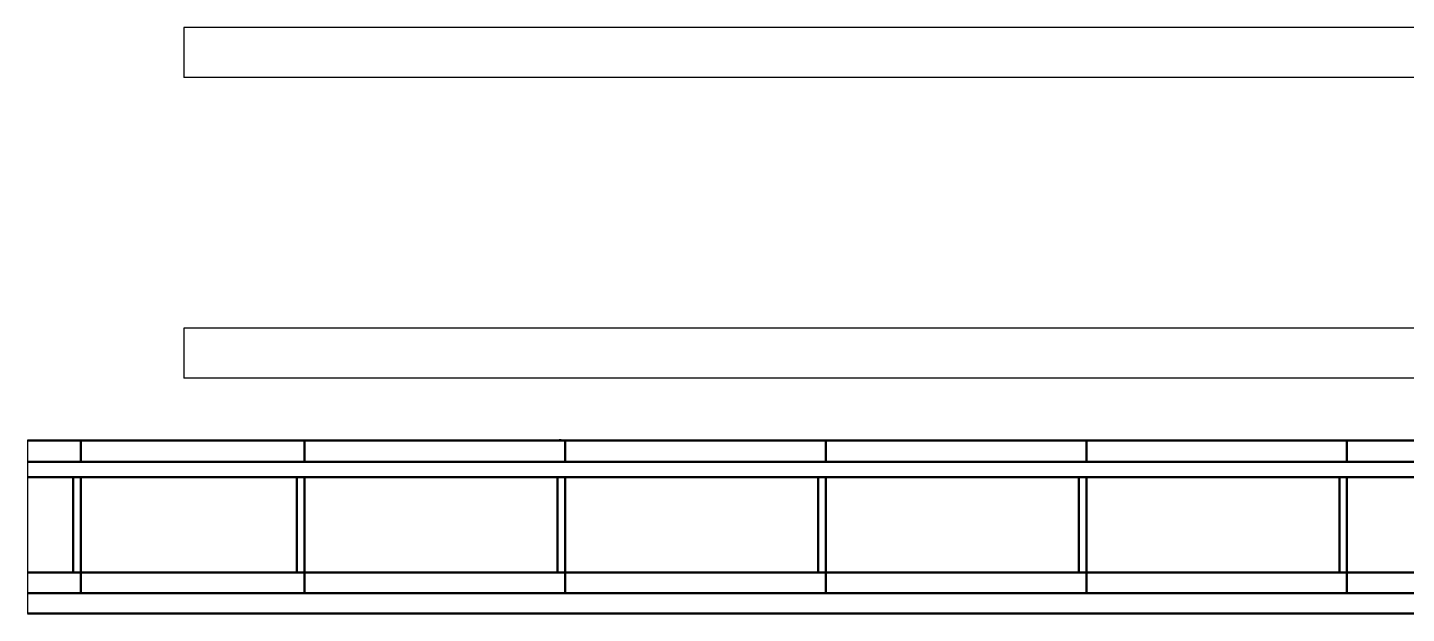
# Model space of a CAD drawing. Header units: millimetres. Extents: x 11 to 67028, y -2 to 23998.
# Drawn here: x 35702 to 41204, y 15209 to 17549 of the extents above; entities that cross this region are included whole.
import ezdxf

# ---------------------------------------------------------------- set-up
doc = ezdxf.new("R2010")
doc.units = ezdxf.units.MM

msp = doc.modelspace()

# ---------------------------------------------------------------- linework, layer by layer
at = {"color": 4}
for p, q in [((36326.2, 17548.9), (36326.2, 17348.9)), ((62700.7, 17548.9), (36326.2, 17548.9)), ((62700.7, 17348.9), (36326.2, 17348.9)), ((36326.2, 16348.9), (36326.2, 16148.9)), ((62700.7, 16348.9), (36326.2, 16348.9)), ((62700.7, 16148.9), (36326.2, 16148.9))]:
    msp.add_line(p, q, dxfattribs=at)
at = {"color": 7, "linetype": 'Continuous', "lineweight": 50}
for p, q in [((37827.3, 15899.5), (37827.3, 15905.3)), ((49392.9, 15899.5), (35702.3, 15899.5)), ((35914.7, 15899.5), (35914.7, 15814.5)), ((36807.3, 15899.5), (36807.3, 15814.5)), ((37847.3, 15899.5), (37847.3, 15814.5)), ((38887.3, 15899.5), (38887.3, 15814.5)), ((39927.3, 15899.5), (39927.3, 15814.5)), ((40967.3, 15899.5), (40967.3, 15814.5)), ((35702.3, 15814.5), (49392.9, 15814.5)), ((35702.3, 15753.5), (49392.9, 15753.5)), ((35884.7, 15373.5), (35884.7, 15753.5)), ((35914.7, 15753.5), (35914.7, 15373.5)), ((36777.3, 15373.5), (36777.3, 15753.5)), ((36807.3, 15753.5), (36807.3, 15373.5)), ((37817.3, 15373.5), (37817.3, 15753.5)), ((37847.3, 15753.5), (37847.3, 15373.5)), ((38857.3, 15373.5), (38857.3, 15753.5)), ((38887.3, 15753.5), (38887.3, 15373.5)), ((39897.3, 15373.5), (39897.3, 15753.5)), ((39927.3, 15753.5), (39927.3, 15373.5)), ((40937.3, 15373.5), (40937.3, 15753.5)), ((40967.3, 15753.5), (40967.3, 15373.5)), ((49392.9, 15372.5), (35702.3, 15372.5)), ((35914.7, 15290.5), (35914.7, 15372.5)), ((36807.3, 15290.5), (36807.3, 15372.5)), ((37847.3, 15290.5), (37847.3, 15372.5)), ((38887.3, 15290.5), (38887.3, 15372.5)), ((39927.3, 15290.5), (39927.3, 15372.5)), ((40967.3, 15290.5), (40967.3, 15372.5)), ((35702.3, 15290.5), (49392.9, 15290.5)), ((49392.9, 15209.3), (35702.3, 15209.3))]:
    msp.add_line(p, q, dxfattribs=at)
msp.add_line((35702.3, 15901.3), (35702.3, 15209.3))

doc.saveas('drawing.dxf')
